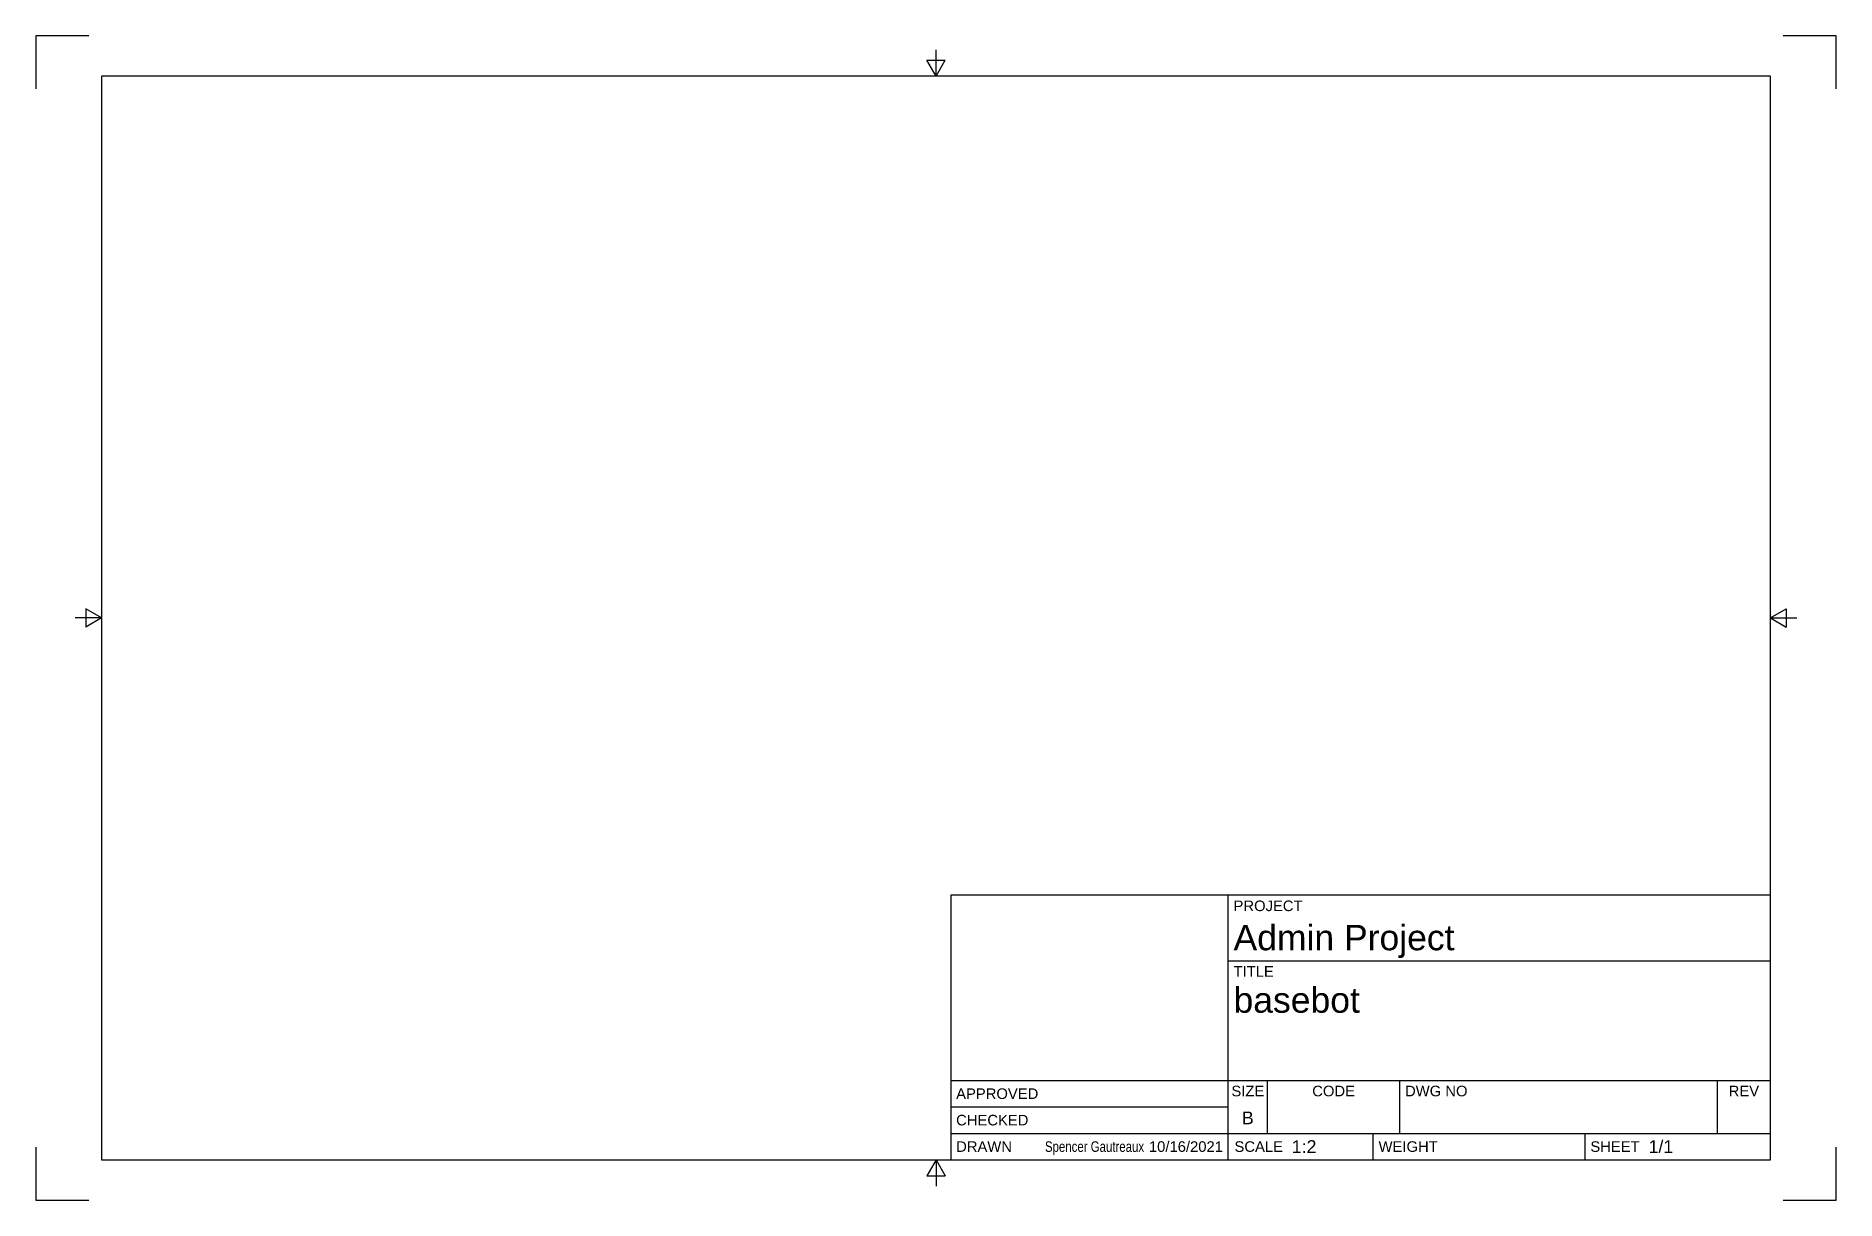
# Paper-space layout 'Sheet1' of a CAD drawing. Header units: inches. Extents: x 0 to 17, y 0 to 11.
import ezdxf
from ezdxf.enums import TextEntityAlignment as Align

# ---------------------------------------------------------------- set-up
doc = ezdxf.new("R2010")
doc.units = ezdxf.units.IN
doc.header["$LTSCALE"] = 0.75
doc.header["$MEASUREMENT"] = 0
doc.layers.add('Border', color=7, linetype='Continuous')
doc.layers.add('Titleblock', color=7, linetype='Continuous')
doc.styles.add('FusionTitle', font='arial.ttf')

# ---------------------------------------------------------------- blocks, each defined once
blk = doc.blocks.new('ANSI_B_SHEET')
at = {"layer": 'Border'}
for p, q in [((8.413, 10.77), (8.587, 10.77)), ((8.5, 10.62), (8.413, 10.77)), ((8.5, 10.62), (8.5, 10.87)), ((8.5, 10.62), (8.587, 10.77)), ((16.38, 10.62), (0.62, 10.62)), ((0.62, 10.62), (0.62, 0.38)), ((16.38, 0.38), (16.38, 10.62)), ((0.62, 5.5), (0.37, 5.5)), ((0.47, 5.587), (0.47, 5.413)), ((0.62, 5.5), (0.47, 5.587)), ((0.62, 5.5), (0.47, 5.413)), ((16.38, 5.5), (16.53, 5.587)), ((16.38, 5.5), (16.63, 5.5)), ((16.38, 5.5), (16.53, 5.413)), ((16.53, 5.587), (16.53, 5.413)), ((0.62, 0.38), (16.38, 0.38)), ((8.5, 0.38), (8.413, 0.23)), ((8.5, 0.38), (8.5, 0.13)), ((8.5, 0.38), (8.587, 0.23)), ((8.413, 0.23), (8.587, 0.23))]:
    blk.add_line(p, q, dxfattribs=at)
at = {"layer": 'Defpoints'}
for p, q in [((0.5, 11), (0, 11)), ((0, 11), (0, 10.5)), ((17, 11), (16.5, 11)), ((17, 10.5), (17, 11)), ((0, 0.5), (0, 0)), ((17, 0), (17, 0.5)), ((0, 0), (0.5, 0)), ((16.5, 0), (17, 0))]:
    blk.add_line(p, q, dxfattribs=at)
blk = doc.blocks.new('ANSI_TITLEBLOCK')
at = {"layer": 'Titleblock'}
for p, q in [((0, 2.5), (-7.74, 2.5)), ((-7.74, 2.5), (-7.74, 0)), ((-5.12, 0), (-5.12, 2.5)), ((0, 0), (0, 2.5)), ((-5.12, 1.88), (0, 1.88)), ((-7.74, 0.75), (0, 0.75)), ((-4.75, 0.25), (-4.75, 0.75)), ((-3.5, 0.25), (-3.5, 0.75)), ((-0.5, 0.25), (-0.5, 0.75)), ((-7.74, 0.5), (-5.12, 0.5)), ((-7.74, 0.25), (0, 0.25)), ((-3.75, 0), (-3.75, 0.25)), ((-1.75, 0), (-1.75, 0.25)), ((-7.74, 0), (0, 0))]:
    blk.add_line(p, q, dxfattribs=at)
at = {"layer": 'Titleblock', "style": 'FusionTitle'}
for s, p in [('PROJECT', (-5.07, 2.45)), ('TITLE', (-5.07, 1.83)), ('DWG NO', (-3.45, 0.7))]:
    blk.add_text(s, height=0.1, dxfattribs=at).set_placement(p, align=Align.TOP_LEFT)
for s, p in [('SIZE', (-4.935, 0.7)), ('CODE', (-4.125, 0.7)), ('REV', (-0.25, 0.7))]:
    blk.add_text(s, height=0.1, dxfattribs=at).set_placement(p, align=Align.TOP_CENTER)
for s, p in [('APPROVED', (-7.69, 0.625)), ('CHECKED', (-7.69, 0.375)), ('DRAWN', (-7.69, 0.125)), ('SCALE', (-5.061, 0.125)), ('WEIGHT', (-3.7, 0.125)), ('SHEET', (-1.7, 0.125))]:
    blk.add_text(s, height=0.1, dxfattribs=at).set_placement(p, align=Align.MIDDLE_LEFT)
for tag, height, p in [('PROJECT', 0.24, (-5.07, 2.22)), ('TITLE_1', 0.24, (-5.07, 1.63)), ('TITLE_2', 0.24, (-5.07, 1.29)), ('TITLE_3', 0.12, (-5.07, 0.95))]:
    blk.add_attdef(tag, text='', height=height, dxfattribs=at).set_placement(p, align=Align.TOP_LEFT)
for tag, height, p in [('APPROVED_BY', 0.1, (-6.851, 0.625)), ('CHECKED_BY', 0.1, (-6.851, 0.375)), ('DRAWN_BY', 0.1, (-6.851, 0.125)), ('SCALE', 0.12, (-4.52, 0.125)), ('WEIGHT', 0.12, (-3.1, 0.125)), ('SHEET', 0.12, (-1.15, 0.125))]:
    blk.add_attdef(tag, text='', height=height, dxfattribs=at).set_placement(p, align=Align.MIDDLE_LEFT)
for tag, p in [('APPROVED_DATE', (-5.17, 0.625)), ('CHECKED_DATE', (-5.17, 0.375)), ('DRAWN_DATE', (-5.17, 0.125))]:
    blk.add_attdef(tag, text='', height=0.1, dxfattribs=at).set_placement(p, align=Align.MIDDLE_RIGHT)
for tag, p in [('SIZE', (-4.935, 0.3)), ('CODE', (-4.125, 0.3)), ('REV', (-0.25, 0.3))]:
    blk.add_attdef(tag, text='', height=0.12, dxfattribs=at).set_placement(p, align=Align.BOTTOM_CENTER)
blk.add_attdef('DWG_NO', text='', height=0.12, dxfattribs=at).set_placement((-3.45, 0.3), align=Align.BOTTOM_LEFT)

psp = doc.layouts.new('Sheet1')

# ---------------------------------------------------------------- block references
at = {"layer": 'Border'}
psp.add_blockref('ANSI_B_SHEET', (0, 0), dxfattribs=at)
at = {"layer": 'Titleblock'}
ref = psp.add_blockref('ANSI_TITLEBLOCK', (16.38, 0.38), dxfattribs=at)
ref.add_attrib('SHEET', '1/1', dxfattribs={"height": 0.12, "style": 'FusionTitle'}).set_placement((15.23, 0.505), align=Align.MIDDLE_LEFT)
ref.add_attrib('SCALE', '1:2', dxfattribs={"height": 0.12, "style": 'FusionTitle'}).set_placement((11.86, 0.505), align=Align.MIDDLE_LEFT)
ref.add_attrib('DRAWN_DATE', '10/16/2021', dxfattribs={"height": 0.1, "style": 'FusionTitle'}).set_placement((11.21, 0.505), align=Align.MIDDLE_RIGHT)
ref.add_attrib('DRAWN_BY', 'Spencer Gautreaux', dxfattribs={"height": 0.1, "style": 'FusionTitle', "width": 0.773121}).set_placement((9.529, 0.505), align=Align.MIDDLE_LEFT)
ref.add_attrib('SIZE', 'B', dxfattribs={"height": 0.12, "style": 'FusionTitle'}).set_placement((11.445, 0.68), align=Align.BOTTOM_CENTER)
ref.add_attrib('PROJECT', 'Admin Project', dxfattribs={"height": 0.24, "style": 'FusionTitle'}).set_placement((11.31, 2.6), align=Align.TOP_LEFT)
ref.add_attrib('TITLE_1', 'basebot', dxfattribs={"height": 0.24, "style": 'FusionTitle'}).set_placement((11.31, 2.01), align=Align.TOP_LEFT)

doc.saveas('drawing.dxf')
